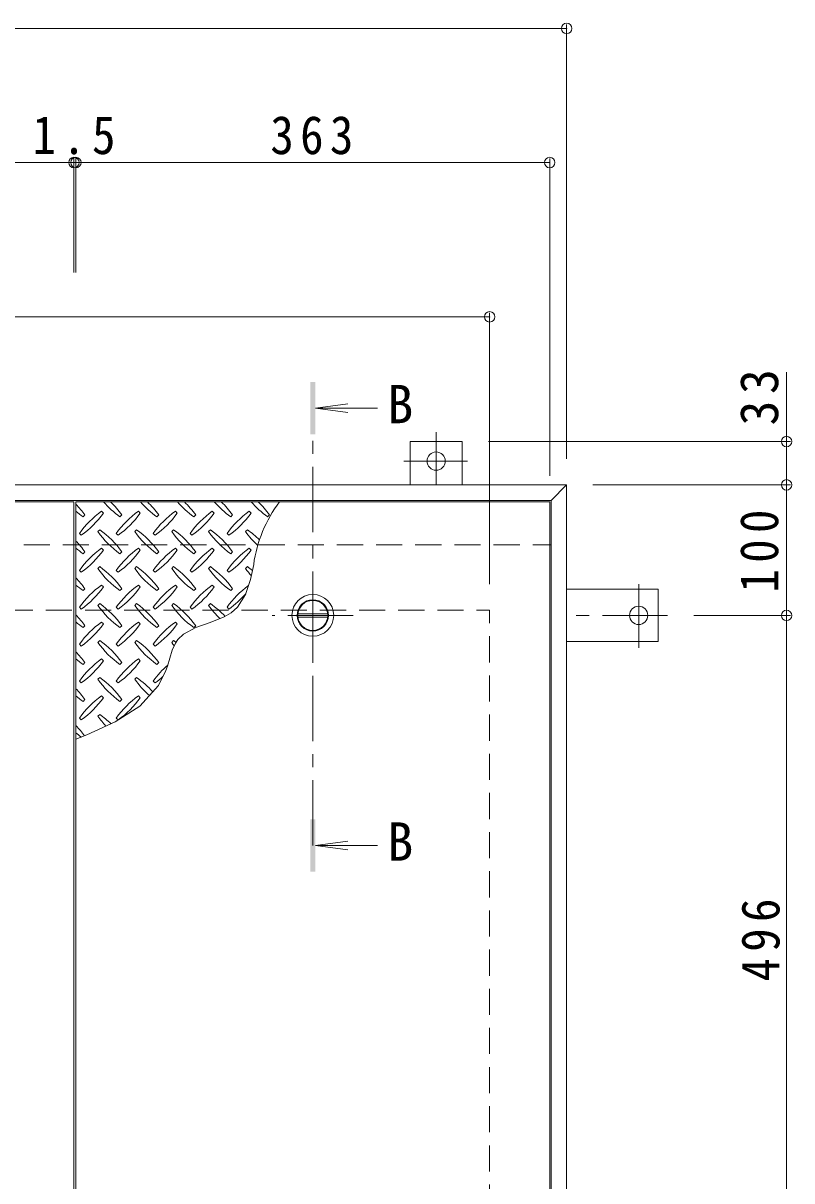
# Model space of a CAD drawing. Units: millimetres at full size, sheet at 1:10. Extents: x -2336 to 2730, y -1962 to 1921.
# Drawn here: x -693 to -105, y 1002 to 1889 of the extents above; entities that cross this region are included whole.
import ezdxf
from ezdxf.enums import TextEntityAlignment as Align

# ---------------------------------------------------------------- set-up
doc = ezdxf.new("R2010")
doc.units = ezdxf.units.MM
doc.header["$LTSCALE"] = 10
doc.header["$PDMODE"] = 32
doc.header["$PDSIZE"] = 8
doc.linetypes.add('CHAIN1', pattern=[8, 5, -1, 1, -1])
doc.linetypes.add('DASHED2', pattern=[3, 2, -1])
for name, color, linetype, lineweight in [('0-1_躯体', 3, 'Continuous', 9), ('0-2_仕上', 3, 'Continuous', 9), ('0-3_建具', 4, 'Continuous', 9), ('0-5_寸法', 4, 'Continuous', 9), ('0-9', 134, 'Continuous', 5), ('0-C', 2, 'Continuous', 9), ('0-E', 3, 'CHAIN1', 9), ('0-F', 7, 'Continuous', 9)]:
    doc.layers.add(name, color=color, linetype=linetype, lineweight=lineweight)
doc.styles.add('ＭＳ ゴシック', font='')
doc.styles.get('ＭＳ ゴシック').set_extended_font_data('MS Gothic')

msp = doc.modelspace()

# ---------------------------------------------------------------- linework, layer by layer
at = {"layer": '0-1_躯体'}
for p, q in [((-357.05, 1568.58), (-397.05, 1568.58)), ((-397.05, 1535.38), (-397.05, 1568.58)), ((-357.05, 1535.38), (-357.05, 1568.58)), ((-277.05, 1455.38), (-206.85, 1455.38)), ((-206.85, 1455.38), (-206.85, 1415.38)), ((-277.05, 1415.38), (-206.85, 1415.38))]:
    msp.add_line(p, q, dxfattribs=at)
at = {"layer": '0-1_躯体', "color": 2, "linetype": 'DASHED2'}
for p, q in [((-1383.05, 1489.38), (-289.05, 1489.38)), ((-1336.05, 1439.38), (-336.05, 1439.38)), ((-336.05, 439.38), (-336.05, 1439.38))]:
    msp.add_line(p, q, dxfattribs=at)
at = {"layer": '0-1_躯体', "color": 2, "linetype": 'CHAIN1'}
for p, q in [((-471.55, 1404.38), (-471.55, 1466.38)), ((-440.55, 1435.38), (-502.55, 1435.38))]:
    msp.add_line(p, q, dxfattribs=at)
at = {"layer": '0-2_仕上'}
for p, q in [((-654.55, 1522.38), (-1017.55, 1522.38)), ((-654.55, 356.38), (-654.55, 1522.38)), ((-290.05, 1522.38), (-653.05, 1522.38)), ((-653.05, 1522.38), (-653.05, 356.38)), ((-290.05, 356.38), (-290.05, 1522.38))]:
    msp.add_line(p, q, dxfattribs=at)
at = {"layer": '0-3_建具'}
for p, q in [((-277.05, 1535.38), (-1395.05, 1535.38)), ((-289.05, 1523.38), (-277.05, 1535.38)), ((-277.05, 1535.38), (-277.05, 343.38)), ((-289.05, 1523.38), (-1383.05, 1523.38)), ((-289.05, 1523.38), (-289.05, 355.38))]:
    msp.add_line(p, q, dxfattribs=at)
at = {"layer": '0-5_寸法', "color": 7}
msp.add_line((-108.53, 1568.58), (-108.53, 1621.74), dxfattribs=at)
at = {"layer": '0-5_寸法'}
for p, q in [((-469.55, 1594.2), (-444.76, 1597.46)), ((-469.55, 1594.2), (-444.76, 1590.93)), ((-469.55, 1594.2), (-422.08, 1594.2)), ((-469.55, 1259.07), (-444.76, 1262.34)), ((-469.55, 1259.07), (-444.76, 1255.81)), ((-469.55, 1259.07), (-422.08, 1259.07))]:
    msp.add_line(p, q, dxfattribs=at)
at = {"layer": '0-5_寸法', "linetype": 'CHAIN1'}
msp.add_line((-471.55, 1259.07), (-471.55, 1574.2), dxfattribs=at)
at = {"layer": '0-5_寸法'}
for points in [[(-469.55, 1614.2), (-473.55, 1614.2), (-469.55, 1574.2), (-473.55, 1574.2)], [(-469.55, 1239.07), (-473.55, 1239.07), (-469.55, 1279.07), (-473.55, 1279.07)]]:
    msp.add_solid(points, dxfattribs=at)
at = {"layer": '0-9'}
for p, q in [((-647.55, 1510.91), (-646.13, 1512.32)), ((-631.99, 1513.74), (-633.41, 1515.15)), ((-619.26, 1510.91), (-617.85, 1512.32)), ((-603.71, 1513.74), (-605.12, 1515.15)), ((-590.98, 1510.91), (-589.56, 1512.32)), ((-575.42, 1513.74), (-576.84, 1515.15)), ((-562.69, 1510.91), (-561.28, 1512.32)), ((-547.14, 1513.74), (-548.55, 1515.15)), ((-534.41, 1510.91), (-533, 1512.32)), ((-518.85, 1513.74), (-520.27, 1515.15)), ((-506.13, 1510.91), (-504.71, 1512.32)), ((-634.82, 1501.01), (-636.23, 1499.6)), ((-606.54, 1501.01), (-607.95, 1499.6)), ((-578.25, 1501.01), (-579.67, 1499.6)), ((-549.97, 1501.01), (-551.38, 1499.6)), ((-521.68, 1501.01), (-523.1, 1499.6)), ((-650.38, 1498.18), (-648.96, 1496.77)), ((-622.09, 1498.18), (-620.68, 1496.77)), ((-593.81, 1498.18), (-592.39, 1496.77)), ((-565.52, 1498.18), (-564.11, 1496.77)), ((-537.24, 1498.18), (-535.82, 1496.77)), ((-647.55, 1482.62), (-646.13, 1484.04)), ((-631.99, 1485.45), (-633.41, 1486.87)), ((-619.26, 1482.62), (-617.85, 1484.04)), ((-603.71, 1485.45), (-605.12, 1486.87)), ((-590.98, 1482.62), (-589.56, 1484.04)), ((-575.42, 1485.45), (-576.84, 1486.87)), ((-562.69, 1482.62), (-561.28, 1484.04)), ((-547.14, 1485.45), (-548.55, 1486.87)), ((-534.41, 1482.62), (-533, 1484.04)), ((-518.85, 1485.45), (-520.27, 1486.87)), ((-634.82, 1472.73), (-636.23, 1471.31)), ((-606.54, 1472.73), (-607.95, 1471.31)), ((-578.25, 1472.73), (-579.67, 1471.31)), ((-549.97, 1472.73), (-551.38, 1471.31)), ((-521.68, 1472.73), (-523.1, 1471.31)), ((-650.38, 1469.9), (-648.96, 1468.48)), ((-622.09, 1469.9), (-620.68, 1468.48)), ((-593.81, 1469.9), (-592.39, 1468.48)), ((-565.52, 1469.9), (-564.11, 1468.48)), ((-537.24, 1469.9), (-535.82, 1468.48)), ((-647.55, 1454.34), (-646.13, 1455.75)), ((-631.99, 1457.17), (-633.41, 1458.58)), ((-619.26, 1454.34), (-617.85, 1455.75)), ((-603.71, 1457.17), (-605.12, 1458.58)), ((-590.98, 1454.34), (-589.56, 1455.75)), ((-575.42, 1457.17), (-576.84, 1458.58)), ((-562.69, 1454.34), (-561.28, 1455.75)), ((-547.14, 1457.17), (-548.55, 1458.58)), ((-534.41, 1454.34), (-533, 1455.75)), ((-650.38, 1441.61), (-648.96, 1440.2)), ((-634.82, 1444.44), (-636.23, 1443.03)), ((-622.09, 1441.61), (-620.68, 1440.2)), ((-606.54, 1444.44), (-607.95, 1443.03)), ((-593.81, 1441.61), (-592.39, 1440.2)), ((-578.25, 1444.44), (-579.67, 1443.03)), ((-565.52, 1441.61), (-564.11, 1440.2)), ((-549.97, 1444.44), (-551.38, 1443.03)), ((-537.24, 1441.61), (-535.82, 1440.2)), ((-631.99, 1428.88), (-633.41, 1430.3)), ((-603.71, 1428.88), (-605.12, 1430.3)), ((-575.42, 1428.88), (-576.84, 1430.3)), ((-647.55, 1426.06), (-646.13, 1427.47)), ((-619.26, 1426.06), (-617.85, 1427.47)), ((-590.98, 1426.06), (-589.56, 1427.47)), ((-562.69, 1426.06), (-561.28, 1427.47)), ((-650.38, 1413.33), (-648.96, 1411.91)), ((-634.82, 1416.16), (-636.23, 1414.74)), ((-622.09, 1413.33), (-620.68, 1411.91)), ((-606.54, 1416.16), (-607.95, 1414.74)), ((-593.81, 1413.33), (-592.39, 1411.91)), ((-578.25, 1416.16), (-579.67, 1414.74)), ((-631.99, 1400.6), (-633.41, 1402.01)), ((-603.71, 1400.6), (-605.12, 1402.01)), ((-647.55, 1397.77), (-646.13, 1399.19)), ((-619.26, 1397.77), (-617.85, 1399.19)), ((-590.98, 1397.77), (-589.56, 1399.19)), ((-650.38, 1385.04), (-648.96, 1383.63)), ((-634.82, 1387.87), (-636.23, 1386.46)), ((-622.09, 1385.04), (-620.68, 1383.63)), ((-606.54, 1387.87), (-607.95, 1386.46)), ((-593.81, 1385.04), (-592.39, 1383.63)), ((-647.55, 1369.49), (-646.13, 1370.9)), ((-631.99, 1372.32), (-633.41, 1373.73)), ((-619.26, 1369.49), (-617.85, 1370.9)), ((-603.71, 1372.32), (-605.12, 1373.73)), ((-634.82, 1359.59), (-636.23, 1358.17)), ((-650.38, 1356.76), (-648.96, 1355.35)), ((-622.09, 1356.76), (-620.68, 1355.35))]:
    msp.add_line(p, q, dxfattribs=at)
msp.add_lwpolyline([(-653.05, 1340.46), (-644.77, 1343.8), (-623.02, 1353.75), (-604.06, 1365.92), (-589.65, 1381.69), (-584.08, 1393.05), (-582.94, 1396.53), (-581.17, 1402.67), (-579.28, 1408.67), (-576.83, 1414.14), (-574.99, 1416.92), (-570.7, 1421.03), (-561.11, 1426.14), (-550.14, 1430.03), (-539.46, 1434.22), (-534.06, 1437.38), (-529.22, 1441.76), (-523.13, 1451.38), (-519.19, 1462.97), (-516.84, 1474.4)], dxfattribs=at)
for centre, radius, start, end in [((-705.18, 1470.25), 72.5, 35.47272, 44.0249), ((-577.19, 1569.95), 72.5, 221.00789, 234.5273), ((-676.89, 1470.25), 72.5, 35.47272, 45.97511), ((-548.91, 1569.95), 72.5, 221.00789, 234.5273), ((-648.61, 1470.25), 72.5, 35.47272, 45.97511), ((-520.62, 1569.95), 72.5, 221.00789, 234.5273), ((-620.32, 1470.25), 72.5, 35.47272, 45.97511), ((-492.34, 1569.95), 72.5, 221.00789, 234.5273), ((-592.04, 1470.25), 72.5, 35.47272, 45.97511), ((-464.05, 1569.95), 72.5, 221.00789, 234.5273), ((-415.64, 1460.63), 102.13, 142.79805, 172.25462), ((-563.76, 1470.25), 72.5, 35.47272, 45.97511), ((-605.47, 1569.95), 72.5, 228.99213, 234.5273), ((-591.33, 1456.11), 72.5, 125.47272, 144.5273), ((-691.03, 1555.81), 72.5, 305.47256, 324.5273), ((-563.05, 1456.11), 72.5, 125.47272, 144.5273), ((-662.75, 1555.81), 72.5, 305.47256, 324.5273), ((-534.76, 1456.11), 72.5, 125.47272, 144.5273), ((-634.47, 1555.81), 72.5, 305.47256, 324.5273), ((-506.48, 1456.11), 72.5, 125.47272, 144.5273), ((-606.18, 1555.81), 72.5, 305.47256, 324.5273), ((-478.2, 1456.11), 72.5, 125.47272, 144.5273), ((-577.9, 1555.81), 72.5, 305.47256, 324.5273), ((-577.19, 1541.67), 72.5, 215.47258, 234.5273), ((-676.89, 1441.97), 72.5, 35.47272, 54.5273), ((-548.91, 1541.67), 72.5, 215.47258, 234.5273), ((-648.61, 1441.97), 72.5, 35.47272, 54.5273), ((-520.62, 1541.67), 72.5, 215.47258, 234.5273), ((-620.32, 1441.97), 72.5, 35.47272, 54.5273), ((-492.34, 1541.67), 72.5, 215.47258, 234.5273), ((-592.04, 1441.97), 72.5, 35.47272, 54.5273), ((-464.05, 1541.67), 72.5, 215.47258, 226.69856), ((-563.76, 1441.97), 72.5, 44.94598, 54.5273), ((-705.18, 1441.97), 72.5, 35.47272, 44.0249), ((-605.47, 1541.67), 72.5, 228.99213, 234.5273), ((-591.33, 1427.82), 72.5, 125.47272, 144.5273), ((-691.03, 1527.53), 72.5, 305.47256, 324.5273), ((-563.05, 1427.82), 72.5, 125.47272, 144.5273), ((-662.75, 1527.53), 72.5, 305.47256, 324.5273), ((-534.76, 1427.82), 72.5, 125.47272, 144.5273), ((-634.47, 1527.53), 72.5, 305.47256, 324.5273), ((-506.48, 1427.82), 72.5, 125.47272, 144.5273), ((-606.18, 1527.53), 72.5, 305.47256, 324.5273), ((-478.2, 1427.82), 72.5, 125.47272, 144.5273), ((-577.9, 1527.53), 72.5, 305.47256, 324.5273), ((-676.89, 1413.68), 72.5, 35.47272, 54.5273), ((-648.61, 1413.68), 72.5, 35.47272, 54.5273), ((-620.32, 1413.68), 72.5, 35.47272, 54.5273), ((-592.04, 1413.68), 72.5, 35.47272, 54.5273), ((-563.76, 1413.68), 72.5, 50.65677, 54.5273), ((-705.18, 1413.68), 72.5, 35.47272, 44.0249), ((-577.19, 1513.38), 72.5, 215.47258, 234.5273), ((-548.91, 1513.38), 72.5, 215.47258, 234.5273), ((-520.62, 1513.38), 72.5, 215.47258, 234.5273), ((-492.34, 1513.38), 72.5, 215.47258, 234.5273), ((-464.05, 1513.38), 72.5, 215.47258, 221.1628), ((-605.47, 1513.38), 72.5, 228.99213, 234.5273), ((-591.33, 1399.54), 72.5, 125.47272, 144.5273), ((-691.03, 1499.24), 72.5, 305.47256, 324.5273), ((-563.05, 1399.54), 72.5, 125.47272, 144.5273), ((-662.75, 1499.24), 72.5, 305.47256, 324.52728), ((-534.76, 1399.54), 72.5, 125.47272, 144.5273), ((-634.47, 1499.24), 72.5, 305.47256, 324.52728), ((-506.48, 1399.54), 72.5, 125.47272, 144.5273), ((-606.18, 1499.24), 72.5, 305.47256, 324.52728), ((-478.2, 1399.54), 72.5, 126.00705, 144.5273), ((-577.9, 1499.24), 72.5, 305.47256, 319.2924), ((-577.19, 1485.1), 72.5, 215.47258, 234.5273), ((-676.89, 1385.4), 72.5, 35.47272, 54.5273), ((-548.91, 1485.1), 72.5, 215.47258, 234.5273), ((-648.61, 1385.4), 72.5, 35.47272, 54.5273), ((-520.62, 1485.1), 72.5, 215.47258, 234.5273), ((-620.32, 1385.4), 72.5, 35.47272, 54.5273), ((-492.34, 1485.1), 72.5, 215.47258, 225.99713), ((-592.04, 1385.4), 72.5, 42.74814, 54.5273), ((-705.18, 1385.4), 72.5, 35.47272, 44.0249), ((-605.47, 1485.1), 72.5, 228.99213, 234.5273), ((-591.33, 1371.26), 72.5, 125.47272, 144.5273), ((-691.03, 1470.96), 72.5, 305.47256, 324.5273), ((-563.05, 1371.26), 72.5, 125.47272, 144.5273), ((-662.75, 1470.96), 72.5, 305.47256, 324.5273), ((-534.76, 1371.26), 72.5, 125.47272, 144.5273), ((-634.47, 1470.96), 72.5, 305.47256, 324.5273), ((-577.19, 1456.82), 72.5, 215.47258, 234.5273), ((-676.89, 1357.11), 72.5, 35.47272, 54.5273), ((-548.91, 1456.82), 72.5, 215.47258, 234.5273), ((-648.61, 1357.11), 72.5, 35.47272, 54.5273), ((-520.62, 1456.82), 72.5, 215.47258, 218.03572), ((-620.32, 1357.11), 72.5, 52.70831, 54.5273), ((-705.18, 1357.11), 72.5, 35.47272, 44.0249), ((-605.47, 1456.82), 72.5, 228.99213, 234.5273), ((-591.33, 1342.97), 72.5, 125.47272, 144.5273), ((-563.05, 1342.97), 72.5, 125.47272, 144.5273), ((-691.03, 1442.67), 72.5, 305.47256, 324.5273), ((-662.75, 1442.67), 72.5, 305.47256, 324.5273), ((-534.76, 1342.97), 72.5, 131.38763, 144.5273), ((-577.19, 1428.53), 72.5, 215.47258, 234.5273), ((-676.89, 1328.83), 72.5, 35.47272, 54.5273), ((-548.91, 1428.53), 72.5, 215.47258, 228.77962), ((-648.61, 1328.83), 72.5, 41.35275, 54.5273), ((-634.47, 1442.67), 72.5, 305.47256, 311.59831), ((-705.18, 1328.83), 72.5, 35.47272, 44.0249), ((-605.47, 1428.53), 72.5, 228.99213, 234.5273), ((-591.33, 1314.69), 72.5, 125.47272, 144.5273), ((-691.03, 1414.39), 72.5, 305.47256, 324.5273), ((-563.05, 1314.69), 72.5, 125.47272, 144.5273), ((-662.75, 1414.39), 72.5, 305.47256, 324.5273), ((-577.19, 1400.25), 72.5, 215.47258, 223.25978), ((-676.89, 1300.54), 72.5, 45.57452, 54.5273), ((-705.18, 1300.54), 72.5, 35.94795, 44.0249), ((-605.47, 1400.25), 72.5, 228.99213, 233.25279)]:
    msp.add_arc(centre, radius, start, end, dxfattribs=at)
at = {"layer": '0-C', "color": 4}
for p, q in [((-482.98, 1436.63), (-460.11, 1436.63)), ((-482.98, 1434.13), (-460.11, 1434.13))]:
    msp.add_line(p, q, dxfattribs=at)
at = {"layer": '0-C'}
for radius in [16, 12, 11.75]:
    msp.add_circle((-471.55, 1435.38), radius, dxfattribs=at)
at = {"layer": '0-C', "color": 4}
msp.add_circle((-471.55, 1435.38), 11.5, dxfattribs=at)
at = {"layer": '0-E'}
for p, q in [((-377.05, 1575.74), (-377.05, 1535.38)), ((-401.89, 1553.58), (-353, 1553.58)), ((-221.85, 1410.54), (-221.85, 1459.43)), ((-199.69, 1435.38), (-277.05, 1435.38))]:
    msp.add_line(p, q, dxfattribs=at)
at = {"layer": '0-E', "linetype": 'Continuous'}
for centre in [(-377.05, 1553.58), (-221.85, 1435.38)]:
    msp.add_circle(centre, 7, dxfattribs=at)
at = {"layer": '0-F'}
for p, q in [((-1395.05, 1885.09), (-277.05, 1885.09)), ((-277.05, 1888.09), (-277.05, 1555.38)), ((-654.55, 1785.3), (-654.55, 1697.95)), ((-653.05, 1785.3), (-653.05, 1697.95)), ((-290.05, 1785.3), (-290.05, 1542.38)), ((-1017.55, 1782.3), (-654.55, 1782.3)), ((-654.55, 1782.3), (-653.05, 1782.3)), ((-653.05, 1782.3), (-290.05, 1782.3)), ((-1336.05, 1664.1), (-336.05, 1664.1)), ((-336.05, 1667.1), (-336.05, 1459.38)), ((-105.53, 1568.58), (-337.05, 1568.58)), ((-108.53, 1535.38), (-108.53, 1568.58)), ((-105.53, 1535.38), (-257.05, 1535.38)), ((-108.53, 1535.38), (-108.53, 1435.38)), ((-105.53, 1435.38), (-179.69, 1435.38)), ((-108.53, 1435.38), (-108.53, 939.38))]:
    msp.add_line(p, q, dxfattribs=at)
for p in [(-277.05, 1885.09), (-654.55, 1782.3), (-653.05, 1782.3), (-290.05, 1782.3), (-336.05, 1664.1), (-108.53, 1568.58), (-108.53, 1535.38), (-108.53, 1435.38)]:
    msp.add_point(p, dxfattribs=at)

# ---------------------------------------------------------------- texts
at = {"layer": '0-5_寸法', "color": 2, "style": 'ＭＳ ゴシック'}
for p in [(-414.52, 1573.8), (-414.52, 1238.68)]:
    msp.add_text('B', height=29.33, dxfattribs=at).set_placement(p, align=Align.BOTTOM_LEFT)
at = {"layer": '0-F', "color": 2, "char_height": 29.33, "attachment_point": 7, "style": 'ＭＳ ゴシック'}
for s, insert in [('\\T1.27;\\W0.9;1.5', (-686.3, 1788.3)), ('\\T1.27;\\W0.9;363', (-504.05, 1788.3))]:
    msp.add_mtext(s, dxfattribs=dict(at, insert=insert))
at = {"layer": '0-F', "color": 2, "char_height": 29.33, "attachment_point": 7, "rotation": 90, "style": 'ＭＳ ゴシック'}
for s, insert in [('\\T1.27;\\W0.95;33', (-114.53, 1580.92)), ('\\T1.27;\\W0.9;100', (-114.53, 1452.88)), ('\\T1.27;\\W0.9;496', (-113.53, 1154.88))]:
    msp.add_mtext(s, dxfattribs=dict(at, insert=insert))

doc.saveas('drawing.dxf')
